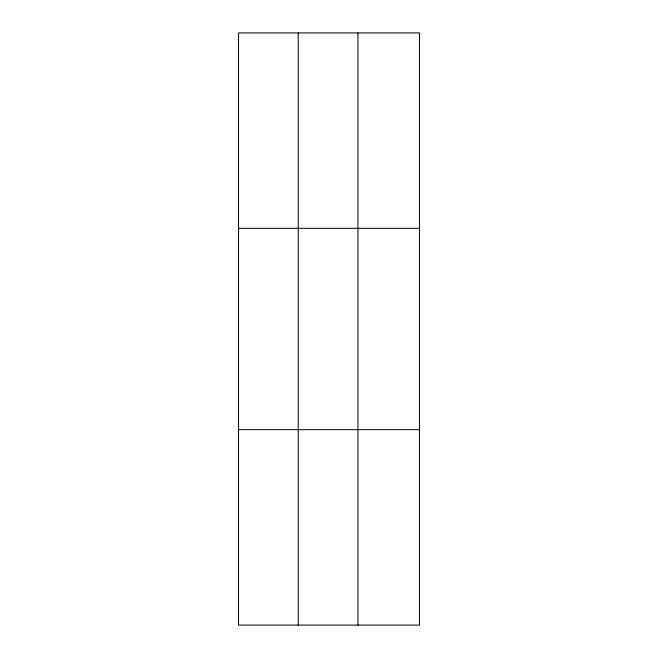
<?xml version="1.0" encoding="UTF-8"?>
<svg xmlns="http://www.w3.org/2000/svg" width="658" height="658" viewBox="0 0 658 658"><rect width="100%" height="100%" fill="white"/><g stroke="black" fill="none" stroke-linecap="round" stroke-linejoin="round"><path stroke-width="0.99" d="M298.247 32.9L298.247 625.1M357.944 32.9L357.944 625.1M238.541 228.326L419.459 228.326M238.541 429.674L419.459 429.674M419.459 597.184L419.459 625.1L238.541 625.1L238.541 32.9L419.459 32.9L419.459 597.184"/></g></svg>
